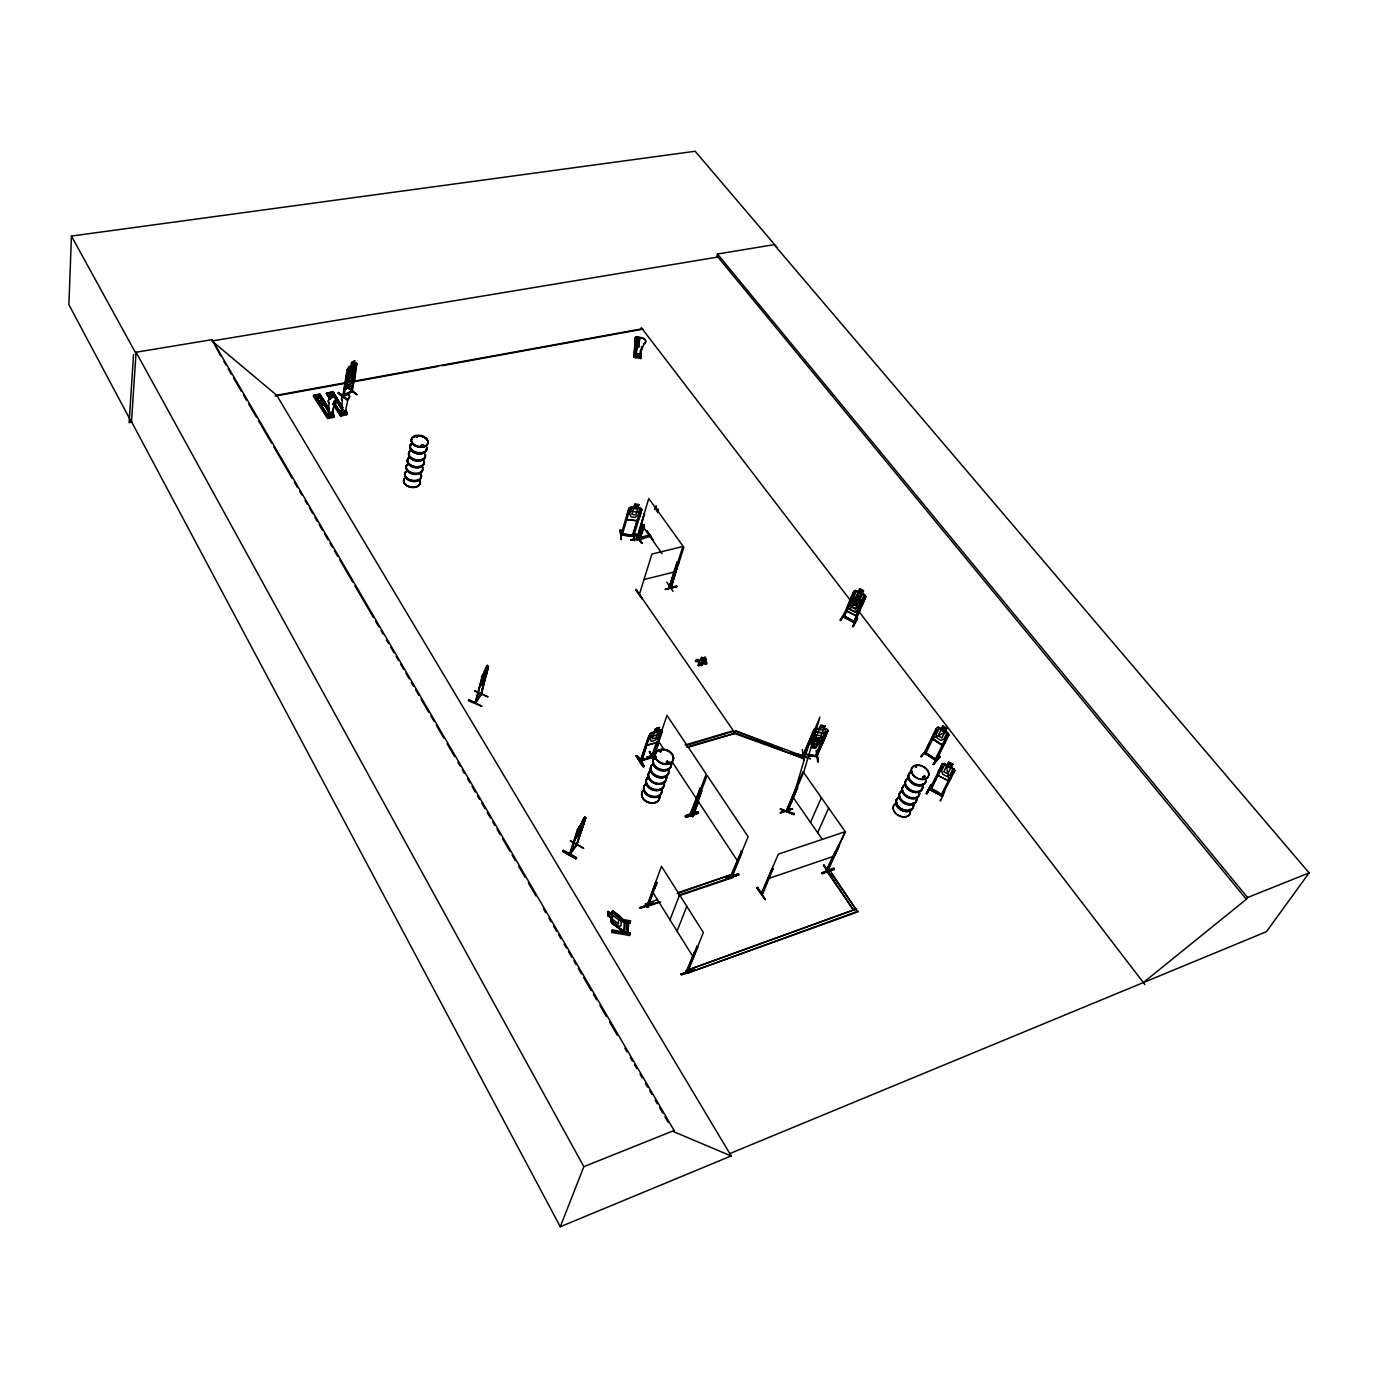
<?xml version="1.0" encoding="UTF-8"?>
<svg xmlns="http://www.w3.org/2000/svg" width="1378" height="1378" viewBox="0 0 1378 1378"><rect width="100%" height="100%" fill="white"/><g stroke="black" fill="none" stroke-linecap="round" stroke-linejoin="round"><path stroke-width="1.5" d="M804.115 756.057L802.978 757.624L814.036 732.441L802.943 757.728L804.184 756.16M858.735 613.52L856.048 615.742L846.884 611.298L846.97 607.629M859.803 610.661L857.271 612.9L848.056 608.525L848.073 604.942M859.82 607.112L850.57 602.53L850.605 598.913L850.708 602.479L859.82 607.112L862.421 604.821L865.832 596.691L862.163 593.66M787.234 811.659L788.268 809.713L787.045 810.195M676.684 586.477L665.35 589.353L676.753 585.926M681.214 973.953L681.421 975.038L692.824 970.887L680.973 974.367L694.495 968.992M685.624 816.792L698.026 812.675M694.529 969.113L681.214 973.988M726.103 878.113L738.625 873.721L731.339 876.649M729.582 877.407L738.849 874.789L725.861 878.544M776.899 247.265L695.132 151.253L71.432 236.051L68.9 304.71L131.461 422.185L136.077 352.234L212.074 339.66L674.118 1130.494L673.601 1131.648L731.098 1155.97L729.703 1153.627L1266.468 931.666L1309.1 872.894L774.091 244.664L717.473 254.017L716.922 255.86L1246.349 899.266L1143.361 982.566M577.106 844.921L576.142 844.628L576.986 843.612M582.808 825.491L578.622 832.639L578.226 831.795C578.088 829.866 586.58 810.953 583.824 820.254L584.668 819.669L576.624 844.611L569.458 854.36L577.554 829.298L578.691 828.66L569.975 854.687L578.209 828.402M938.091 775.538L948.064 780.671L938.091 775.538L938.297 771.818L942.38 763.946M938.229 775.504L938.435 771.869M924.035 778.243L924.431 776.865M925.069 777.64L925.103 778.036A9.25 6.545 26.5 0 0 924.104 776.348L922.399 777.054M922.537 777.003L924.242 778.484M922.95 777.605C923.346 775.073 922.605 779.586 924.655 777.692M933.009 735.439L932.734 739.245L942.001 745.102L944.895 742.863L941.966 744.895L932.785 738.436L945.876 731.821L948.719 735.025M821.874 872.756C845.145 865.505 830.004 867.709 822.046 873.807L834.103 869.501M915.733 767.046L916.008 766.168M915.388 766.702L916.267 766.409L915.457 766.926M834.086 869.552L833.914 868.553M630.487 920.814L628.885 921.469L627.645 934.112L628.351 922.967L629.884 923.226L630.487 920.814L621.013 919.195M621.34 920.28L627.334 921.314L626.628 932.372L612.297 929.909L611.694 932.441L629.557 935.49L630.177 932.975L628.179 932.63M629.557 935.49L630.177 932.975M639.719 355.679L643.87 343.966A4.031 3.204 3.9 0 0 645.093 339.591A4.031 3.204 3.9 0 0 639.547 338.471A4.031 3.204 3.9 0 0 638.324 342.864L635.809 355.059M610.988 921.141L611.918 923.467L610.988 921.141L612.555 911.099L626.594 923.277L618.343 916.37M627.334 921.314L626.094 933.853L626.628 932.372M133.545 354.525L129.119 422.633L131.754 422.133M639.96 358.435L639.513 353.87M634.483 357.126L635.999 336.611L641.786 337.782L635.344 337.214L633.983 357.264L634.965 355.352L635.069 356.713L640.029 357.694L640.357 350.374M640.804 350.27L640.391 358.297L640.908 350.098M640.649 358.59L641.528 346.55M623.717 931.494L624.337 921.796L612.934 910.755L611.66 911.513L611.453 914.32L608.146 911.478L611.367 914.096M611.918 923.467L623.803 931.683C628.351 921.641 620.169 915.733 612.831 910.979M636.447 351.631L635.93 357.66L637.032 337.352M635.878 357.625L636.291 351.631M636.567 347.618L637.394 337.61L636.67 347.635M637.394 354.353L639.203 354.697C639.995 358.797 634.397 357.436 637.411 354.163M638.324 342.864L638.307 343.019A4.031 3.204 3.9 0 1 639.53 338.626A4.031 3.204 3.9 0 1 645.093 339.746A4.031 3.204 3.9 0 1 643.853 344.121M638.427 355.145L637.773 353.75M638.135 355.386L638.617 355.179M638.324 355.3L638.117 353.664L638.203 354.869M633.983 357.264L635.43 337.266M635.999 336.611L634.741 357.402L636.033 357.643M636.481 337.438L635.189 357.522L636.619 337.489M635.62 357.35L637.032 337.162M610.971 921.21L611.195 918.248L607.836 915.698L608.146 911.478M617.62 927.411L611.384 921.555L625.956 933.526L611.866 921.348M626.594 923.277L612.555 911.099M611.694 932.441L612.297 929.909M480.095 686.347L486.4 675.065L480.233 686.399L480.474 684.074M608.266 911.426L607.836 915.698M666.711 582.067L673.05 591.351M329.101 402.944L328.136 415.501L332.115 414.709L334.871 402.014A4.375 2.911 -31.2 0 0 335.577 397.381A4.375 2.911 -31.2 0 0 329.91 398.483A4.375 2.911 -31.2 0 0 329.221 403.117L329.101 402.944A4.375 2.911 -31.2 0 1 329.807 398.311A4.375 2.911 -31.2 0 1 335.474 397.208A4.375 2.911 -31.2 0 1 334.768 401.842L332.012 414.537M341.279 413.021L342.312 400.481A4.358 2.894 -31.6 0 1 343.036 395.848A4.358 2.894 -31.6 0 1 348.668 394.763A4.358 2.894 -31.6 0 1 347.945 399.379L345.241 412.229L341.176 412.849M212.074 339.66L220.618 355.817M699.852 662.784C700.058 656.617 691.601 660.527 699.008 662.25M575.763 838.013L576.09 835.826L575.918 838.1L581.309 830.331M640.632 356.179L640.977 354.456L640.15 355.645L635.206 354.663C632.588 352.458 638.841 357.746 640.667 356.006M787.355 810.557L786.08 811.229L803.029 771.628L845.42 831.881L827.144 870.93C825.749 872.774 828.678 867.572 827.747 870.138M316.406 397.243L329.497 418.085L327.981 418.189L313.65 395.641L319.73 393.953L328.808 408.456L319.73 393.953M326.448 393.505L329.738 398.69L326.31 393.505L332.77 391.576C339.815 397.088 317.87 395.142 334.217 393.832M326.999 415.243L327.206 413.9L326.483 415.674L332.46 414.502M332.718 417.207L334.182 415.123L332.718 412.814L333.51 416.552L328.446 417.568L327.206 413.9M332.77 391.576L342.881 407.75M332.201 413.848L330.375 414.21C328.033 419.446 334.182 416.604 332.718 412.814M331.771 416.673L332.253 412.9M335.181 395.331L329.221 396.812L335.181 395.331L336.577 397.932M347.514 399.379L338.488 392.454L344.569 397.036M343.966 397.846L338.006 393.143L338.54 392.42M339.625 413.193L340.349 411.419L341.606 415.071L346.619 414.072L345.826 410.334L347.308 412.642L346.498 414.795M340.349 411.419L341.606 415.071M346.998 370.165L342.812 396.296L344.156 396.072L348.152 369.976L346.998 370.165L348.152 369.976M347.773 368.494L343.191 396.554L347.773 368.408L351.011 365.721M345.344 411.367L343.535 411.712C341.141 416.828 347.359 414.278 345.378 410.437M354.577 360.847L351.424 362.38L351.097 365.773L349.409 367.668L348.445 373.714L349.564 375.471L352.389 373.972L354.318 370.579L355.283 364.533L353.939 364.257C356.506 354.714 351.252 368.012 355.92 362.982L356.902 363.637L352.2 391.748L343.363 396.468M345.568 412.022L345.826 410.334M354.025 373.903L352.699 373.645C355.731 355.024 345.723 379.226 348.772 382.257L351.562 380.724L352.527 374.73L349.736 376.263M352.665 381.809L351.459 392.127L354.129 377.365M356.058 365.359L351.511 392.058M354.783 373.369L355.748 367.358M352.441 390.629L342.967 395.245L344.138 395.986L343.742 394.866M352.699 385.323L345.602 389.13L352.699 385.323L356.799 363.568M354.232 381.603L355.524 372.904M356.799 394.366L348.117 387.683M762.895 892.427L761.707 894.012L771.835 869.208L772.972 868.812L762.844 893.616L761.5 893.96L762.671 893.616C763.774 892.134 759.106 893.805 762.999 892.186M666.78 762.379L667.124 761.414L667.744 762.706M667.934 761.5C670.518 762.637 665.488 763.791 666.521 761.517M660.045 751.372L661.199 751.63M660.01 751.82L659.821 750.855M651.277 757.297L652.827 756.074L651.432 757.297M652.707 757.435L640.477 761.156L641.666 760.932L649.968 735.404L648.849 735.731L640.219 760.777L653.138 756.488L652.827 757.383L651.536 757.848L661.078 732.097M640.753 759.743C642.906 760.932 640.787 758.21 640.598 761.121L649.779 734.164L651.484 732.665L661.147 729.995L662.215 730.667L661.147 729.995M641.717 760.777L646.713 745.016M698.767 663.559L698.525 660.493L695.322 660.923M699.128 662.301L698.491 664.385M468.813 699.714L468.331 700.765L481.749 706.225L468.796 699.731L481.68 706.294M474.79 690.964L487.795 696.923M481.387 677.356L482.403 676.736L474.979 702.866M475.823 701.264C472.74 708.068 481.266 691.291 481.077 694.15M482.421 675.513L475.444 703.331L482.576 675.582L485.642 668.227M486.589 668.537L487.485 665.126L485.469 668.158M481.043 694.908L486.348 671.086M475.048 702.901L480.991 693.944L487.467 668.158L486.727 668.606M480.836 695.08L487.846 668.485L486.83 669.105M488.398 666.435L481.456 694.271L475.634 703.176M486.348 675.151L488.535 666.487L486.83 668.399M648.849 536.128L649.951 534.905L630.642 539.9L642.165 537.506M650.192 536.163L649.245 536.49M699.714 663.352L698.646 660.338L695.838 661.664M649.004 535.25L650.45 535.336L650.071 536.18C631.537 543.139 642.63 538.075 644.267 525.087M640.391 537.816L638.806 538.574L649.968 535.853M640.029 357.694L640.839 356.523L640.753 358.556M793.969 814.587L794.348 813.502L780.293 809.041L793.986 814.57L780.293 809.041M810.419 758.52L796.984 753.766M814.036 732.441L813.313 733.182M637.17 344.672L638.686 345.999M803.546 757.711L803.822 756.918M620.686 529.738L619.824 530.186L621.392 539.487L620.617 529.738M628.506 509.55L629.712 509.998L628.506 509.55L620.978 535.026C623.097 536.61 622.477 532.184 622.374 534.853M626.714 516.457L629.315 508M622.15 535.25L629.677 509.671M793.297 796.57L809.489 741.932M633.794 507.414L634.724 504.176L638.996 504.658L637.893 508L639.719 509.292L637.962 515.114L635.086 517.37L631.124 516.905L629.729 514.183L631.451 508.344L633.897 507.535L634.827 504.296L639.013 504.761M649.159 535.818L630.969 540.228M634.087 531.719L634.466 540.831L633.553 531.133M640.736 508.327L641.855 509.533L633.57 536.473L632.554 536.352L637.738 518.559M640.098 511.152L641.27 511.272L640.064 510.825L632.416 536.249M633.811 536.094L634.069 535.181M639.34 517.852L641.993 509.395L638.066 507.914M634.5 540.365L634.069 531.667M637.273 539.125C634.621 538.316 638.996 539.487 637.325 538.23M636.429 539.298L648.797 498.509L683.867 547.342L670.741 587.941M644.473 513.96L636.998 539.969L644.077 514.063L644.663 514.872M641.993 524.863L637.118 540.073L636.481 539.177M331.771 415.433C328.36 411.126 332.287 415.863 330.944 413.211M330.065 413.658L331.047 413.469L330.186 413.831M330.634 414.02L331.547 414.623M330.462 414.175L331.633 414.554L330.978 413.486M637.549 539.935L637.79 539.074M639.306 538.867L643.044 525.035M639.151 538.85L643.268 525.345M640.047 538.264L640.477 537.937M640.115 538.729L644.06 524.777M641.562 543.276L635.12 534.388L642.114 543.208L635.826 533.786L635.12 534.423L642.079 543.087M647.109 531.064L653.396 540.314M654.963 507.776L655.273 506.742M655.256 509.068L656.135 505.847L655.101 509.205L656.634 509.808M649.021 536.49L649.176 535.095M649.072 536.438L649.503 535.542M650.02 536.3L650.244 534.94M657.444 512.702L658.546 509.223L655.015 509.102M344.431 411.488C341.365 411.178 346.86 412.849 343.759 411.746M344.19 412.728L343.518 411.488M642.424 598.793L635.964 589.388L734.75 732.717L801.807 757.762L734.457 733.475L733.354 730.702L685.004 745.067M669.708 587.08L682.92 546.515L651.932 554.042L639.444 594.194M570.337 840.959L583.531 848.314M576.917 843.698L569.476 854.257L570.32 853.326M578.881 827.61L570.044 854.584L577.434 844.146M581.568 823.303L584.944 816.896M801.496 758.503L802.427 755.833L735.421 730.822L782.411 749.236M583.686 820.168L584.789 816.827M583.996 820.461L576.366 845.851L585.805 817.809L581.464 830.452L583.273 826.249M576.366 845.851L576.796 844.852M576.262 844.593L576.435 845.747L585.116 819.824M576.538 857.753L575.97 858.838L562.741 851.346L563.292 850.347L576.538 857.753L563.24 850.415M669.467 586.666L677.132 561.811M677.649 561.673L669.174 587.166L678.613 561.897L671.172 587.786L670.294 586.012L671.052 587.631M671.344 586.839C671.275 584.892 669.811 588.716 670.759 585.908M671.052 587.734L678.613 561.897M700.592 659.407C715.561 675.651 696.768 645.093 702.315 663.283C716.388 665.815 692.032 652.776 705.536 662.68M648.004 741.175L649.968 735.404M421.668 445.886L421.496 444.973M658.408 730.65L659.476 727.515L655.446 728.824L654.292 731.839M636.136 755.799C650.382 780.689 642.062 756.246 636.136 755.816L643.199 766.564L644.06 765.841M653.43 755.712L647.109 756.987M653.895 759.002L649.417 751.337L654.137 758.503M417.241 437.102C415.794 436.654 417.448 436.602 416.259 437.257M417.396 436.895L416.983 437.222M651.346 757.4L656.634 742.036M660.406 734.009L652.294 757.039L640.443 760.639M652.655 757.573L666.969 715.389L706.208 774.057L691.222 814.243L690.688 812.176L691.48 813.244M655.136 750.803L657.203 744.792M662.146 730.547L656.893 742.518L647.178 745.188L646.954 742.501L649.916 734.164L651.553 732.786M652.759 754.662L653.723 756.918L653.672 754.696M660.975 729.995L662.267 731.839L653.585 756.78M654.119 756.746L652.483 755.42M655.084 753.766L659.235 741.743M698.663 665.953C696.321 663.938 703.641 667.348 702.229 663.8L699.025 665.143L702.229 663.8M704.072 657.995L705.174 657.22L706.225 659.804L704.072 657.995L705.174 657.22M699.369 664.334L699.886 662.835M688.104 747.307L734.457 733.475L735.421 730.822M628.351 922.967L628.885 921.469M629.884 923.226L630.435 921.744M649.296 904.381L639.823 907.637L653.551 903.193M657.547 899.524L645.249 904.33L646.695 906.672L660.717 901.935M646.695 906.672L661.474 866.314L703.383 932.544L687.415 972.007L697.699 947.444L696.975 946.307L686.571 970.922L687.329 971.869L687.536 970.904C685.314 969.165 688.69 971.714 687.588 969.802M647.298 906.173L647.402 905.053M653.293 892.427L647.316 907.396L647.781 906.552M647.453 907.447L656.961 882.54L654.774 888.483M647.539 905.208C649.451 909.583 645.714 904.106 646.695 906.38M685.211 816.189L697.854 811.694L685.211 816.189L685.968 817.361L698.319 813.106M648.659 905.398L653.603 903.262L640.236 908.085M690.826 812.365L690.43 813.278L700.196 788.25L700.885 789.267L691.653 814.105L690.809 812.228M691.567 813.364L700.196 788.25M698.749 801.6L692.807 816.654L691.945 815.569L707.155 775.469L748.133 836.722L731.701 876.236C734.147 875.271 729.961 872.515 732.373 876.305L742.329 851.742L741.622 850.691L731.046 875.323M691.98 815.414L692.945 814.467L692.669 816.603M692.066 815.518L701.815 790.662L692.721 816.534L692.962 814.587M734.457 733.475L686.365 747.134M575.987 845.351L576.624 844.611M569.562 854.274L570.733 853.74M571.043 852.965L570.354 853.809M669.984 919.832L679.595 894.942M827.765 870.844L838.926 846.712L838.186 845.679L827.144 871.809L853.757 910.496L827.489 871.068L829.849 870.259L857.702 911.926L687.777 973.04L686.261 970.594L856.479 908.912L686.261 970.594M131.496 421.634L560.278 1226.747L583.841 1166.684L674.118 1130.494M677.046 931.166L686.795 906.345M835.085 851.638L826.524 870L827.696 870.207M698.164 665.229L698.68 663.869M485.986 674.118L482.472 681.025L484.66 671.379M351.734 369.39L351.924 368.529M687.088 970.577L694.581 952.164M687.777 973.04L858.063 911.185M732.304 876.132L731.597 875.133L740.02 854.618M731.15 875.288L732.166 874.324L677.27 893.547M731.632 876.253L732.166 874.324M731.46 874.565L732.769 877.597L678.734 895.855M355.507 372.318L353.853 375.987M699.025 665.143L699.542 663.817M839.96 620.186L844.921 612.521M853.344 592.264L842.974 616.827L844.628 616.155L844.008 617.465L854.429 592.816L853.171 592.523L854.429 592.816M847.057 607.767L854.119 590.835M858.425 591.885L859.665 588.595L863.61 590.594L862.111 593.746L863.661 595.761L861.302 601.411L858.322 602.823L854.653 600.963L853.705 597.552L856.048 591.903L858.425 591.885L855.652 590.352C850.984 590.06 864.282 592.626 864.747 595.072M864.006 597.673L865.091 598.224L864.006 597.673L853.516 622.201L854.343 621.099L854.997 622.615L843.147 616.569M853.171 626.904L857.564 618.429L852.775 626.163M843.198 616.999L854.722 622.89L865.78 596.777L864.798 595.003M804.752 754.541C804.442 752.543 801.583 755.592 804.666 755.333M803.426 757.883L814.794 730.495L813.554 730.357L803.133 755.161L814.587 728.962L819.479 728.325L820.771 725.259L825.336 725.896L823.837 729.048L825.68 730.323L823.252 735.99L819.962 738.143L817.567 743.758L813.347 743.293L815.742 737.661L814.484 734.991L816.896 729.324L819.6 728.566L820.875 725.379M802.874 757.469L819.962 717.111L803.856 771.766L786.821 812.245L797.707 787.63M780.344 812.986L792.281 809.024L780.534 812.452M803.65 760.398L802.375 749.374M786.58 810.436L787.682 811.108M816.827 756.677L828.109 730.426L822.235 744.43L812.917 744.292L811.659 747.41L815.862 747.754L817.24 744.878L815.983 747.996L811.47 747.496L812.744 744.499M812.917 744.292L811.091 743.052L813.468 737.419L816.758 735.249L819.169 729.582L823.407 730.064L820.995 735.731L822.218 738.384L819.824 744.017L817.137 744.757M795.657 792.023L787.406 812.107L786.614 810.953M787.406 812.107L788.044 810.557M757.676 887.398L756.763 888.138L765.307 899.627L757.573 887.466M817.033 752.853L818.291 762.068L816.362 750.562M815.518 755.506C820.926 756.711 812.055 754.507 804.873 754.334M821.03 743L815.311 756.505L825.853 731.752L827.162 732.269L825.904 732.131M816.775 756.298L816.999 755.402M816.551 756.711L827.11 731.89M772.972 868.812L761.362 893.495L778.346 854.136L845.127 831.726L826.473 871.706M687.794 971.697L688.208 970.646M810.471 822.39L821.374 797.707M575.987 858.804L562.775 851.294M915.87 767.288L916.473 766.685M817.636 832.708L828.66 808.059M338.385 392.919L346.98 400.154M331.22 414.055L331.65 414.967M823.372 865.298L831.313 876.718L824.01 865.022M823.665 864.816L831.468 876.597M344.879 412.453L344 411.402M825.853 871.275L838.22 846.712M826.266 871.619L838.496 847.108M829.849 870.259L827.144 871.809M693.186 816.344L692.393 814.639L693.513 815.449M690.464 813.175L690.998 814.036M921.176 756.953L927.394 749.081L921.348 756.436M925.516 753.99L937.247 729.617L936.144 728.928L924.19 753.146L925.534 753.473M936.988 727.55L924.311 753.232L936.144 760.656L948.839 734.87L945.187 731.339L946.824 728.325L942.776 725.913L941.381 728.841M925.189 753.904L924.604 752.354M942.931 726.017L941.398 729.1L938.918 728.859L936.213 734.44L937.04 738.057L940.743 740.382L943.878 739.228L946.617 733.664L945.119 731.425L946.583 728.428M946.927 735.645L948.012 736.334L946.927 735.645L934.87 759.984L936.024 760.673M935.111 759.209L936.782 759.519M933.164 764.497L939.555 756.074L933.354 764.532L939.985 756.97L933.164 764.497L939.589 756.091L939.985 756.987M935.817 760.587L948.684 734.818L947.943 732.924M926.292 793.47L931.115 784.478L926.205 793.504L927.084 793.366M951.285 767.219L952.784 764.222L948.529 762L947.065 765.255L944.137 763.464L942.259 763.825L929.461 789.749C930.581 784.34 957.762 806.423 931.149 789.336M942.604 765.927L930.667 790.266L929.599 789.198M940.761 769.613L930.684 789.835M952.594 764.256L951.044 767.339L952.663 769.458L949.873 775.022L946.565 776.279L942.621 774.195L941.691 770.698L944.447 765.134L947.065 765.255M941.277 794.848L940.847 795.709L952.956 771.301L954.127 771.921L952.784 771.628M951.096 767.253L954.954 770.612L941.725 796.174L942.655 795.037M940.054 800.187L940.451 800.962L944.671 791.523M344.259 411.712L344.879 411.988M579.931 825.525L578.674 827.61L585.805 817.809M940.623 795.468L942.207 795.898M642.286 599.223L635.74 589.87M929.495 789.715L929.978 788.423L931.046 788.853M941.432 765.324L942.431 766.237M926.912 793.883L931.959 784.358L926.894 793.711M950.941 778.587L947.961 780.62M952.784 764.222L948.477 762.086M942.19 763.929L944.137 763.464M353.319 376.866L351.424 380.242L348.634 381.792L347.532 380.035L348.479 374.024L350.184 372.146M351.166 383.273L353.061 379.897L354.284 370.854L352.957 370.596M666.883 761.483L666.866 762.568M815.259 756.126L803.736 753.887M343.914 411.919L344.621 412.642L343.845 412.056M862.215 601.066L863.317 602.668M857.271 613.124L848.107 608.439M859.872 610.833L857.219 612.986M863.265 602.754L862.37 600.911L853.171 596.329L851.415 596.863L853.189 596.467M861.181 603.702L862.077 605.545L861.181 603.702L851.931 599.223L850.295 599.585M861.026 596.691L857.116 594.641M853.12 596.416L862.318 600.997M787.561 809.575L787.596 811.418M854.877 622.546L853.74 622.374M852.5 626.594L857.547 618.412M844.714 616.293L854.102 621.495M844.835 616.362L854.928 621.909M840.546 620.393L845.679 612.366L840.614 620.531M487.054 666.435L485.59 669.329L486.796 667.503M488.122 666.435L482.369 675.582M700.489 659.562C702.78 656.29 708.016 664.041 703.813 663.593C698.422 660.148 703.969 657.254 705.329 662.904M1246.349 899.266L1247.572 897.526L1309.1 872.894M635.671 534.199L641.976 543.173M620.944 534.698C640.736 537.747 635.861 534.647 621.289 534.164M578.691 828.66L577.554 829.298M575.918 838.1L581.447 830.417M584.272 818.188L582.498 821.185L583.928 819.221M828.247 870.104L827.506 868.967M636.739 755.557L643.733 766.34M643.199 766.547L636.205 755.73M942.018 745.05L944.895 742.863M927.601 748.581L920.556 756.505M924.724 752.371L926.016 752.767L924.81 752.009M947.771 733.079C947.392 730.684 933.681 726.378 938.676 727.291M639.478 517.887L637.101 520.832L627.111 519.695L626.697 516.319L627.111 519.661M637.308 344.5L638.341 345.947M421.599 444.836L422.064 445.749M421.53 445.352L423.459 445.37M422.839 446.455L423.494 445.49M423.356 446.231L423.408 445.266M349.909 375.178L348.238 377.072L347.273 383.084L348.376 384.806M652.879 755.781L654.068 756.677M337.059 401.532L335.526 402.255L334.286 401.067M334.544 400.395L334.354 401.584M321.453 402.824L322.418 404.684L324.054 403.737L321.711 402.669L322.09 404.322L323.951 403.237M487.881 696.751L474.876 690.774M583.617 848.142L570.458 840.752M611.591 914.269L612.814 913.028L618.791 917.869L621.22 922.037L620.944 925.982L618.24 926.016L612.245 921.176L611.315 918.196L608.094 915.595M923.157 776.606L923.208 777.468M812.09 734.715L814.915 731.856L825.594 733.165L825.543 736.334M812.107 734.836L814.984 731.976L825.439 733.251M824.457 738.539L821.701 741.278L824.63 738.694M816.637 756.694L808.92 755.816M319.575 394.487L313.219 395.917L327.568 418.481L334.32 417.086L331.03 411.884L334.286 417.121M328.653 416.208L328.377 418.292L313.736 395.434L315.286 395.538M314.46 395.71L329.497 418.085L314.804 395.417M317.991 394.969L318.921 394.78L328.756 410.42M329.153 410.351L319.662 394.28M327.137 393.385L327.998 392.988M329.101 417.947L313.788 395.107M333.132 417.345L332.374 417.5M332.89 403.892L340.607 416.001L346.946 414.52M341.089 415.691L333.82 403.702M334.044 403.668L342.64 415.588L334.475 403.392M481.232 693.013L480.612 693.944M859.717 607.061L862.421 604.821M668.261 762.912L667.279 761.173M668.83 762.912L666.401 762.689L667.486 761.207M660.958 751.716L659.752 751.286M632.95 535.474L633.949 535.164M669.312 585.857L669.519 586.305M653.138 755.471L646.971 757.332M685.934 817.171C704.296 812.71 700.834 809.437 685.417 815.707M780.31 812.796L792.488 808.524M637.239 344.758L638.789 344.414M633.777 507.311L629.178 507.948M629.315 508.103L630.917 507.19M345.947 386.184L353.009 382.326C359.451 371.853 345.223 393.85 345.637 383.584M352.596 373.576L355.627 372.99M349.03 379.226L351.838 377.675L353.767 365.342L350.925 366.858L349.96 372.904L352.802 371.388M350.77 368.959L353.578 367.444M346.894 374.868L355.007 369.373L355.989 370.01M348.152 373.352L350.253 372.198M353.061 370.665L355.111 369.442M352.63 371.233L350.649 373.3L352.458 372.318M349.995 373.197L352.785 371.681M343.553 395.572L351.39 391.455M353.905 376.005L346.843 379.88L346.515 377.107M348.858 366.824L356.024 363.069M340.659 416.018L333.028 403.875M341.417 415.863L341.813 413.727M331.116 392.609L342.829 409.697M640.581 338.041L640.925 338.299M639.581 358.349L634.517 356.936L635.895 336.938M828.126 730.547L826.955 729.169L814.467 728.893M817.154 744.878L822.235 744.43M858.838 607.285L855.859 608.697L852.19 606.871L851.225 603.478M854.636 611.556L857.598 610.144L861.181 601.669L859.631 599.671M668.347 763.395L668.83 761.862M623.803 931.683L620.823 929.134M560.278 1226.747L731.201 1155.918L276.702 395.245L211.954 340.969L717.886 257.049M680.973 974.367L688.69 971.542M697.699 947.444L696.51 946.479M833.759 868.881L821.736 873.273M772.111 869.621L773.265 869.225M640.253 908.291L647.074 905.949M726.292 879.13L738.832 874.754M767.701 878.819L833.811 856.255M742.329 851.742L741.192 850.846M677.563 892.789L731.597 874.582M658.994 901.849L646.988 905.914L645.524 903.572M679.027 895.097L733.079 876.839M423.08 446.214L421.203 445.714M700.885 789.267L699.766 788.388M321.677 402.944L323.709 403.272M334.768 400.498L336.99 401.067M336.266 402.255L337.024 400.809L335.491 400.102M646.988 757.538L653.74 754.817M641.821 759.726L651.691 757.159M654.584 758.778L649.314 751.751L654.085 758.882M650.227 735.783L648.849 735.731M924.397 752.87L936.351 760.38M688.742 744.637L733.062 731.46M647.316 745.067L656.893 742.518M659.39 727.773L655.532 728.893L654.464 732.028L652.052 733.664L650.071 739.469L651.277 741.347L655.118 740.227L658.012 737.144L660.01 731.339L658.322 730.908L659.476 727.515L655.446 728.824M648.883 737.247L661.216 733.647M637.463 344.621L638.72 344.655M698.853 665.453L702.642 664.403M851.535 596.967L853.137 596.553M676.667 586.356L665.264 589.353L676.925 586.821M679.216 562.724L678.217 561.983M643.957 579.535L674.669 571.887M941.863 796.157L929.375 789.594M929.547 789.284L942.052 795.778M328.687 414.916L332.339 414.037M345.482 411.557L343.535 411.712M333.442 403.048L339.35 401.894L333.39 403.375M326.862 392.696L330.668 399.086L326.827 393.04L333.114 392.179L342.657 407.595M276.702 395.245L344.311 382.946M352.751 381.413L642.182 328.791M275.083 396.072L344.844 383.377M353.302 381.827L437.859 366.445M442.097 365.687L642.94 329.135M620.376 530.168L621.392 539.487M843.422 616.655L844.352 617.172M660.665 750.665L660.63 751.82M356.747 394.763L347.721 387.838M422.822 446.3L421.616 446.076M422.202 444.732L421.53 446.231M855.945 597.845L853.55 597.863L850.002 606.354L850.967 609.731M852.327 600.739L854.722 600.722M667.624 763.033L668.709 761.948M923.277 776.434L925.034 777.468M923.449 776.882L924.431 777.33M335.939 402.014L334.596 401.549M422.426 444.681L420.996 445.611M652.586 757.022L651.518 756.539M633.708 536.386L621.116 535.043L621.478 533.734L632.571 535.284M808.869 755.42L816.465 756.16M803.271 755.178L804.511 755.316M814.846 730.874L813.554 730.357M816.758 735.249L820.995 735.731M811.298 740.124L821.788 741.519L813.296 740.572M627.111 519.575L637.084 520.695M820.892 725.5L825.146 725.982M826.972 729.289L824.044 728.962M630.883 507.087L640.822 508.224M628.316 510.997L641.114 512.495M622.804 922.106L626.801 922.795M612.228 930.942L630.108 934.008M615.863 932.096L619.945 932.803M639.719 339.401L635.758 338.954L639.633 339.729M639.633 340.745L635.671 340.297L639.547 341.072M639.495 342.777L635.534 342.312L639.409 343.088M639.375 344.569L635.396 344.104L639.289 344.879M639.237 346.601L635.258 346.136L639.151 346.911M422.391 444.749L423.201 445.49L422.03 445.817M827.041 869.828L826.266 870.396L827.196 870.793M796.828 754.093L810.316 758.899M790.283 752.164L800.136 755.85M623.941 931.614L611.97 923.363M816.31 750.528L817.671 761.879M925.93 752.646L936.437 759.812M935.3 759.674L935.421 759.209M857.15 594.9L860.837 596.726M855.531 598.844L859.217 600.687M854.291 601.721L857.977 603.564M853.189 604.46L856.858 606.303M847.074 611.16L856.1 615.656M855.669 598.552L859.338 600.412M843.56 616.121L844.387 616.534M944.102 763.705L953.886 768.838M938.59 727.239L941.467 729.014M935.938 729.203L937.023 729.892M932.94 739.108L942.035 744.809M926.016 753.094L936.282 759.691M347.049 414.502L344.827 410.868M354.646 372.353L347.79 376.332L349.719 375.057M347.721 387.476L357.16 394.625M620.772 929.943L623.924 932.458M621.426 919.677L626.112 923.484M808.834 742.794L809.902 743.965M809.816 744.172L808.679 742.949M717.473 254.017L1247.572 897.526M647.367 906.156L655.807 881.61L656.514 882.695M704.261 657.478L705.846 659.442M858.391 602.565L859.941 604.546M641.252 327.585L851.552 601.91M858.098 610.454L1144.86 984.529M657.582 510.825L656.565 511.066M647.057 531.047L651.312 536.972M669.966 587.028L670.673 587.838M641.08 523.984L662.043 553.577M797.276 787.768L796.587 786.769L786.597 811.056L787.269 811.9M792.471 796.432L822.339 839.478M831.916 874.513L857.702 911.926M658.219 740.744L664.058 749.598M672.24 762L696.768 799.188M697.681 800.584L737.919 861.56M647.178 745.188L647.092 742.432M347.945 399.379L348.048 399.568A4.358 2.894 -31.6 0 0 348.789 394.935A4.358 2.894 -31.6 0 0 343.156 396.037A4.358 2.894 -31.6 0 0 342.433 400.653L342.312 400.481M345.155 411.781L346.619 414.072M332.339 392.351L342.244 407.888M333.063 394.125L342.95 409.679M327.964 392.816L331.53 398.345M333.734 401.79L342.261 415.278M328.98 394.745L331.306 398.173M333.321 403.616L341.365 415.846M332.046 414.261L333.51 416.552M331.202 413.813L333.39 417.276M318.507 394.504L328.636 410.437M330.375 413.279L332.753 417.034M319.524 396.433L328.274 410.299M319.231 396.709L329.084 412.298L319.093 396.709M314.528 395.693L328.446 417.568M647.849 907.103L647.143 906.069L648.142 906.121M652.207 891.342L693.306 957.21M686.571 969.836L688.087 972.282M704.985 657.737L706.225 659.804M223.873 361.38L226.044 365.101M228.197 368.804L231.452 374.385M233.623 378.089L241.202 391.076M243.372 394.797L246.628 400.361M248.798 404.081L256.377 417.069M258.547 420.772L271.552 443.061M273.722 446.765L292.136 478.321M294.306 482.024L297.562 487.605M299.732 491.309L301.903 495.029M305.141 500.593L307.311 504.296M309.482 508.017L312.737 513.581M314.907 517.301L317.061 521.005M319.231 524.725L322.486 530.289M324.657 533.992L327.912 539.573M330.065 543.276L332.236 546.997M334.406 550.7L337.662 556.264M339.832 559.985L352.837 582.257M354.99 585.977L373.421 617.516M375.591 621.237L378.847 626.801M381 630.521L383.17 634.224M386.426 639.788L388.596 643.509M390.766 647.212L394.005 652.793M396.175 656.496L398.345 660.217M400.516 663.92L403.771 669.484M405.924 673.205L409.18 678.768M411.35 682.489L413.521 686.192M415.691 689.913L418.929 695.477M421.1 699.18L428.696 712.185M430.849 715.888L434.104 721.469M436.275 725.173L443.854 738.16M447.109 743.741L454.706 756.729M457.944 762.292L460.114 766.013M462.285 769.716L464.455 773.437M467.71 779.001L469.864 782.704M472.034 786.425L475.289 791.988M477.46 795.709L479.63 799.412M481.783 803.133L485.039 808.697M487.209 812.4L490.465 817.981M492.635 821.684L494.788 825.405M496.958 829.108L500.214 834.672M502.384 838.392L509.963 851.38M512.134 855.101L515.389 860.664M518.628 866.228L525.139 877.373M528.394 882.936L535.973 895.924M543.569 908.929L545.722 912.632M548.978 918.196L551.148 921.916M553.319 925.62L556.557 931.201M558.727 934.904L560.898 938.625M564.153 944.188L566.324 947.892M568.494 951.612L571.732 957.176M573.903 960.897L576.073 964.6M578.243 968.321L581.499 973.884M583.652 977.588L591.248 990.593M593.418 994.296L596.657 999.877M599.912 1005.44L606.423 1016.568M609.662 1022.149L617.258 1035.136M624.837 1048.124L627.007 1051.845M630.263 1057.408L632.416 1061.112M634.586 1064.832L636.757 1068.536M640.012 1074.117L642.182 1077.82M645.421 1083.384L647.591 1087.104M649.761 1090.808L651.932 1094.528M655.187 1100.092L657.358 1103.812M659.511 1107.516L662.766 1113.08M664.937 1116.8L668.192 1122.364M136.077 352.234L583.841 1166.684M71.432 236.051L135.991 353.56M953.938 768.735L954.799 770.578M345.275 386.391L345.706 389.199M946.341 764.756L948.719 780.241M425.113 455.395A8.423 5.581 11.4 0 1 415.088 460.786A8.423 5.581 11.4 0 1 410.093 451.467M425.302 454.981A8.544 5.65 11.4 0 1 415.14 460.441A8.544 5.65 11.4 0 1 410.076 450.985M423.924 461.441A8.423 5.598 11.3 0 1 413.917 466.849A8.423 5.598 11.3 0 1 408.921 457.513M423.976 461.199A8.423 5.598 11.3 0 1 413.951 466.591A8.423 5.598 11.3 0 1 408.973 457.272M423.959 461.027A8.371 5.564 11.3 0 1 414.003 466.384A8.371 5.564 11.3 0 1 409.042 457.117M426.749 447.729A8.578 5.65 11.4 0 1 416.552 453.173A8.578 5.65 11.4 0 1 411.454 443.716M425.354 454.189A8.44 5.581 11.4 0 1 415.329 459.563A8.44 5.581 11.4 0 1 410.317 450.261M425.389 454.602A8.544 5.65 11.4 0 1 415.209 460.063A8.544 5.65 11.4 0 1 410.144 450.623M426.818 447.35A8.578 5.65 11.4 0 1 416.621 452.794A8.578 5.65 11.4 0 1 411.54 443.354M426.784 446.92A8.457 5.581 11.4 0 1 416.724 452.294A8.457 5.581 11.4 0 1 411.712 442.975M421.065 475.823A8.354 5.581 11.2 0 1 411.126 481.232A8.354 5.581 11.2 0 1 406.183 471.931M421.272 475.41A8.475 5.667 11.2 0 1 411.178 480.905A8.475 5.667 11.2 0 1 406.166 471.465M419.911 481.749A8.354 5.598 11.2 0 1 411.04 487.416A8.354 5.598 11.2 0 1 404.03 479.079M404.15 478.683A8.32 5.581 11.2 0 0 412.194 487.123A8.32 5.581 11.2 0 0 419.325 479.889A8.354 5.598 11.2 0 1 412.16 487.312A8.354 5.598 11.2 0 1 404.081 478.821M423.769 462.095A8.389 5.564 11.3 0 1 413.796 467.486A8.389 5.564 11.3 0 1 408.818 458.185M423.873 461.716A8.423 5.598 11.3 0 1 413.865 467.125A8.423 5.598 11.3 0 1 408.87 457.789M422.667 468.279A8.492 5.667 11.3 0 1 412.556 473.756A8.492 5.667 11.3 0 1 407.526 464.334M420.652 473.154A8.354 5.581 11.2 0 1 413.503 480.405A8.354 5.581 11.2 0 1 405.408 471.931M422.478 468.709A8.389 5.581 11.3 0 1 412.504 474.101A8.389 5.581 11.3 0 1 407.543 464.799M420.686 473.55A8.475 5.667 11.2 0 1 417.878 480.354A8.475 5.667 11.2 0 1 407.13 478.545A8.475 5.667 11.2 0 1 406.234 471.104M422.081 466.419A8.492 5.667 11.3 0 1 419.274 473.222A8.492 5.667 11.3 0 1 408.508 471.397A8.492 5.667 11.3 0 1 407.595 463.955M422.064 466.022A8.389 5.581 11.3 0 1 414.899 473.274A8.389 5.581 11.3 0 1 406.768 464.782M668.313 770.061A9.37 7.028 19.8 0 1 663.3 777.709A9.37 7.028 19.8 0 1 651.949 773.592A9.37 7.028 19.8 0 1 653.069 764.514M668.881 771.577A9.508 7.114 19.8 0 1 656.031 776.4A9.508 7.114 19.8 0 1 653.12 764.032M666.229 775.935A9.37 7.028 19.8 0 1 661.216 783.6A9.37 7.028 19.8 0 1 649.899 779.483A9.37 7.028 19.8 0 1 651.019 770.388M666.332 775.642A9.37 7.028 19.8 0 1 661.319 783.307A9.37 7.028 19.8 0 1 650.003 779.19A9.37 7.028 19.8 0 1 651.122 770.113M671.052 762.654A9.543 7.114 19.8 0 1 665.97 770.423A9.543 7.114 19.8 0 1 654.429 766.22A9.543 7.114 19.8 0 1 655.549 757.022M669.019 770.802A9.388 7.028 19.8 0 1 657.478 776.021A9.388 7.028 19.8 0 1 652.001 764.618M670.793 763.067A9.405 7.028 19.8 0 1 665.763 770.733A9.405 7.028 19.8 0 1 654.395 766.599A9.405 7.028 19.8 0 1 655.497 757.521M669.002 771.215A9.508 7.114 19.8 0 1 657.289 776.52A9.508 7.114 19.8 0 1 651.76 764.945M671.189 762.292A9.543 7.114 19.8 0 1 666.091 770.061A9.543 7.114 19.8 0 1 654.55 765.858A9.543 7.114 19.8 0 1 655.67 756.66M671.207 761.896A9.422 7.028 19.8 0 1 666.194 769.544A9.422 7.028 19.8 0 1 654.791 765.41A9.422 7.028 19.8 0 1 655.894 756.35M661.319 789.68A9.284 7.011 19.9 0 1 652.5 797.431A9.284 7.011 19.9 0 1 643.853 787.062M644.783 785.46A9.284 7.011 19.9 0 1 646.248 784.203M661.888 791.213A9.405 7.114 19.9 0 1 649.141 796.053A9.405 7.114 19.9 0 1 646.299 783.72M659.321 795.382A9.267 7.028 19.9 0 1 649.314 802.909A9.267 7.028 19.9 0 1 642.803 791.161M659.425 794.985A9.233 6.993 19.9 0 1 654.447 802.633A9.233 6.993 19.9 0 1 643.285 798.568A9.233 6.993 19.9 0 1 644.404 789.525M666.297 778.398A9.319 7.011 19.8 0 1 654.808 783.634A9.319 7.011 19.8 0 1 649.382 772.248M659.39 795.158A9.267 7.028 19.9 0 1 649.4 802.685A9.267 7.028 19.9 0 1 642.871 790.938M666.142 776.159A9.37 7.028 19.8 0 1 656.083 783.669A9.37 7.028 19.8 0 1 649.469 771.887M664.024 782.428A9.439 7.114 19.8 0 1 658.96 790.197A9.439 7.114 19.8 0 1 647.539 786.046A9.439 7.114 19.8 0 1 648.676 776.847M662.026 790.438A9.284 7.011 19.9 0 1 650.571 795.692A9.284 7.011 19.9 0 1 645.18 784.323M663.731 782.842A9.302 7.011 19.9 0 1 658.753 790.472A9.302 7.011 19.9 0 1 647.522 786.39A9.302 7.011 19.9 0 1 648.642 777.347M662.008 790.851A9.405 7.114 19.9 0 1 650.399 796.191A9.405 7.114 19.9 0 1 644.938 784.65M664.144 782.084A9.439 7.114 19.8 0 1 659.08 789.835A9.439 7.114 19.8 0 1 647.66 785.684A9.439 7.114 19.8 0 1 648.797 776.503M664.162 781.688A9.319 7.011 19.8 0 1 659.166 789.353A9.319 7.011 19.8 0 1 647.901 785.253A9.319 7.011 19.8 0 1 649.021 776.176M922.364 786.786A9.215 6.545 26.6 0 1 910.979 791.454A9.215 6.545 26.6 0 1 906.965 779.535M922.674 786.407A9.353 6.649 26.6 0 1 911.134 791.161A9.353 6.649 26.6 0 1 907.051 779.052M919.591 792.453A9.215 6.563 26.7 0 1 908.223 797.139A9.215 6.563 26.7 0 1 904.226 785.202M919.677 793.78A9.181 6.545 26.7 0 1 907.379 796.122A9.181 6.545 26.7 0 1 904.45 784.788M925.982 779.672A9.388 6.649 26.5 0 1 919.419 785.615A9.388 6.649 26.5 0 1 909.032 779.5A9.388 6.649 26.5 0 1 912.029 771.456M924.397 775.935A9.388 6.649 26.5 0 1 925.465 777.778M922.915 785.667A9.233 6.545 26.6 0 1 911.53 790.335A9.233 6.545 26.6 0 1 907.499 778.398M925.671 780.051A9.25 6.545 26.5 0 1 919.195 785.908A9.25 6.545 26.5 0 1 908.946 779.862A9.25 6.545 26.5 0 1 911.909 771.956M922.33 784.168A9.353 6.649 26.6 0 1 918.42 791.782A9.353 6.649 26.6 0 1 907.172 787.716A9.353 6.649 26.6 0 1 907.224 778.708M926.154 779.328A9.388 6.649 26.5 0 1 919.574 785.253A9.388 6.649 26.5 0 1 909.204 779.138A9.388 6.649 26.5 0 1 912.202 771.112M924.569 775.59A9.388 6.649 26.5 0 1 925.637 777.433M926.223 778.914A9.267 6.545 26.5 0 1 914.82 783.582A9.267 6.545 26.5 0 1 910.755 771.646M912.873 803.46A9.267 6.649 26.8 0 1 908.291 811.194A9.267 6.649 26.8 0 1 896.957 805.837A9.267 6.649 26.8 0 1 899.627 797.19M910.376 811.211A9.129 6.563 26.9 0 1 903.934 817.085A9.129 6.563 26.9 0 1 893.874 811.091A9.129 6.563 26.9 0 1 896.837 803.167M909.997 809.127A9.129 6.563 26.9 0 1 905.467 816.758A9.129 6.563 26.9 0 1 894.322 811.487A9.129 6.563 26.9 0 1 896.94 802.943M919.281 792.987A9.181 6.545 26.7 0 1 909.067 798.12A9.181 6.545 26.7 0 1 902.745 787.01M919.488 792.677A9.215 6.563 26.7 0 1 908.119 797.362A9.215 6.563 26.7 0 1 904.106 785.426M916.611 798.74A9.284 6.649 26.7 0 1 905.122 803.512A9.284 6.649 26.7 0 1 901.109 791.42M898.37 797.414A9.112 6.528 26.8 0 0 902.314 809.299A9.129 6.545 26.8 0 0 913.597 804.614A9.112 6.528 26.8 0 1 902.314 809.299A9.129 6.545 26.8 0 1 898.353 797.397M916.301 799.119A9.164 6.545 26.7 0 1 909.859 804.976A9.164 6.545 26.7 0 1 899.731 798.982A9.164 6.545 26.7 0 1 902.693 791.058M913.046 803.116A9.267 6.649 26.8 0 1 908.446 810.85A9.267 6.649 26.8 0 1 897.13 805.493A9.267 6.649 26.8 0 1 899.782 796.846M916.783 798.413A9.302 6.649 26.7 0 1 905.294 803.167A9.302 6.649 26.7 0 1 901.264 791.093M916.852 798A9.164 6.545 26.7 0 1 905.518 802.702A9.164 6.545 26.7 0 1 901.556 790.783M618.653 919.97L618.395 923.915L612.383 919.074L612.659 915.13L618.653 919.97M608.852 912.787L609.748 916.198L608.852 912.787M811.694 743.155L816.706 740.951C816.62 745.619 821.925 744.688 817.877 740.365L822.373 737.092L817.206 739.59C817.464 734.646 811.47 735.611 816.017 740.141L811.694 743.155M860.613 601.514L856.668 603.736L857.788 608.594L855.6 603.977C852.121 607.922 848.107 604.012 855.049 602.892L854.015 598.224L856.1 602.599L859.321 600.911L860.613 601.514M315.217 397.381L321.16 396.227L315.217 397.381M316.182 398.897L322.125 397.742L316.182 398.897M317.612 401.17L323.572 400.016L317.612 401.17M318.886 403.203L324.829 402.049L318.886 403.203M320.316 405.494L326.276 404.322L320.316 405.494M351.097 369.166L350.925 370.234L352.889 368.167L351.097 369.166M352.027 362.793L351.855 363.878L353.853 361.828L352.027 362.793M484.591 672.516L483.11 678.476L486.468 669.674L484.591 672.516M633.587 508.585L631.865 514.425L635.826 514.872L637.583 509.033L633.587 508.585M635.396 505.003L635.086 506.053L637.652 506.346L637.962 505.295L635.396 505.003M581.275 824.337L579.415 830.159L583.497 821.288L581.275 824.337M654.119 733.062L652.139 738.866L655.962 737.747L657.961 731.942L654.119 733.062M656.049 729.22L655.687 730.271L658.529 728.497L656.049 729.22M352.975 378.485L351.941 379.053L350.839 376.917L347.756 381.465L350.322 376.556C347.067 374.764 350.615 371.319 351.028 375.505L354.043 371.147L351.545 375.901L352.975 378.485M858.012 592.902L851.966 607.336L855.635 609.162L861.698 594.762L858.012 592.902M856.41 598.534L855.996 599.533L858.373 600.722L858.787 599.723L856.41 598.534M857.65 595.64L857.237 596.657L859.614 597.828L860.027 596.829L857.65 595.64M860.148 589.681L859.717 590.697L862.094 591.885L862.507 590.886L860.148 589.681M813.037 745.877L812.607 746.876L815.311 747.169L815.742 746.17L813.037 745.877M821.443 726.103L821.012 727.119L823.734 727.429L824.165 726.413L821.443 726.103M563.12 850.794L576.331 858.287L563.12 850.794M940.916 730.099L938.194 735.68L941.897 737.988L944.619 732.424L940.916 730.099M943.275 727.016L942.793 728.015L945.187 729.513L945.67 728.514L943.275 727.016M946.565 766.254L943.792 771.818L947.754 773.902L950.544 768.338L946.565 766.254M949.029 763.136L948.529 764.135L951.078 765.479L951.578 764.48L949.029 763.136M347.669 376.177L346.636 377.934L347.773 376.246M757.418 887.811L765.221 899.576L757.418 887.811M345.878 414.554L345.878 414.554M819.962 738.143L815.742 737.661L819.962 738.143M342.192 409.834L336.577 401.222L342.054 409.834M413.314 443.785A8.492 5.581 11.4 0 0 427.645 443.682A8.492 5.581 11.4 0 0 418.257 435.155A8.492 5.581 11.4 0 0 413.314 443.785M413.211 444.388A8.457 5.564 11.4 0 0 427.49 444.284A8.44 5.546 11.4 0 0 418.154 435.775A8.457 5.564 11.4 0 0 413.211 444.388A8.423 5.529 11.4 0 0 427.456 444.267A8.457 5.564 11.4 0 0 418.137 435.775A8.44 5.546 11.4 0 0 413.228 444.371A8.44 5.546 11.4 0 0 427.473 444.267A8.423 5.529 11.4 0 0 418.154 435.81A8.423 5.529 11.4 0 0 413.245 444.371M416.5 453.5A8.44 5.564 11.4 0 0 426.525 448.143A8.457 5.581 11.4 0 1 416.5 453.517A8.457 5.581 11.4 0 1 411.471 444.198A8.44 5.564 11.4 0 0 416.5 453.5M657.892 760.673A9.457 7.028 19.8 0 0 673.308 759.76A9.457 7.028 19.8 0 0 662.026 749.219A9.457 7.028 19.8 0 0 657.892 760.673M657.702 761.242A9.422 7.011 19.8 0 0 673.067 760.329A9.422 7.011 19.8 0 0 661.836 749.821A9.422 7.011 19.8 0 0 657.702 761.242M657.806 760.914A9.457 7.028 19.8 0 0 673.222 759.984A9.457 7.028 19.8 0 0 661.94 749.443A9.457 7.028 19.8 0 0 657.806 760.914M912.908 774.522A9.302 6.563 26.5 0 0 928.135 776.83A9.302 6.563 26.5 0 0 919.333 765.083A9.302 6.563 26.5 0 0 912.908 774.522M912.77 774.849A9.267 6.528 26.5 0 0 927.928 777.158A9.267 6.528 26.5 0 0 919.16 765.445A9.267 6.528 26.5 0 0 912.77 774.849M906.621 811.556A9.112 6.528 26.8 0 0 913.046 805.717A9.129 6.545 26.8 0 1 906.621 811.573A9.129 6.545 26.8 0 1 896.544 805.579A9.129 6.545 26.8 0 1 899.507 797.673A9.112 6.528 26.8 0 0 896.561 805.579A9.112 6.528 26.8 0 0 906.621 811.556"/></g></svg>
